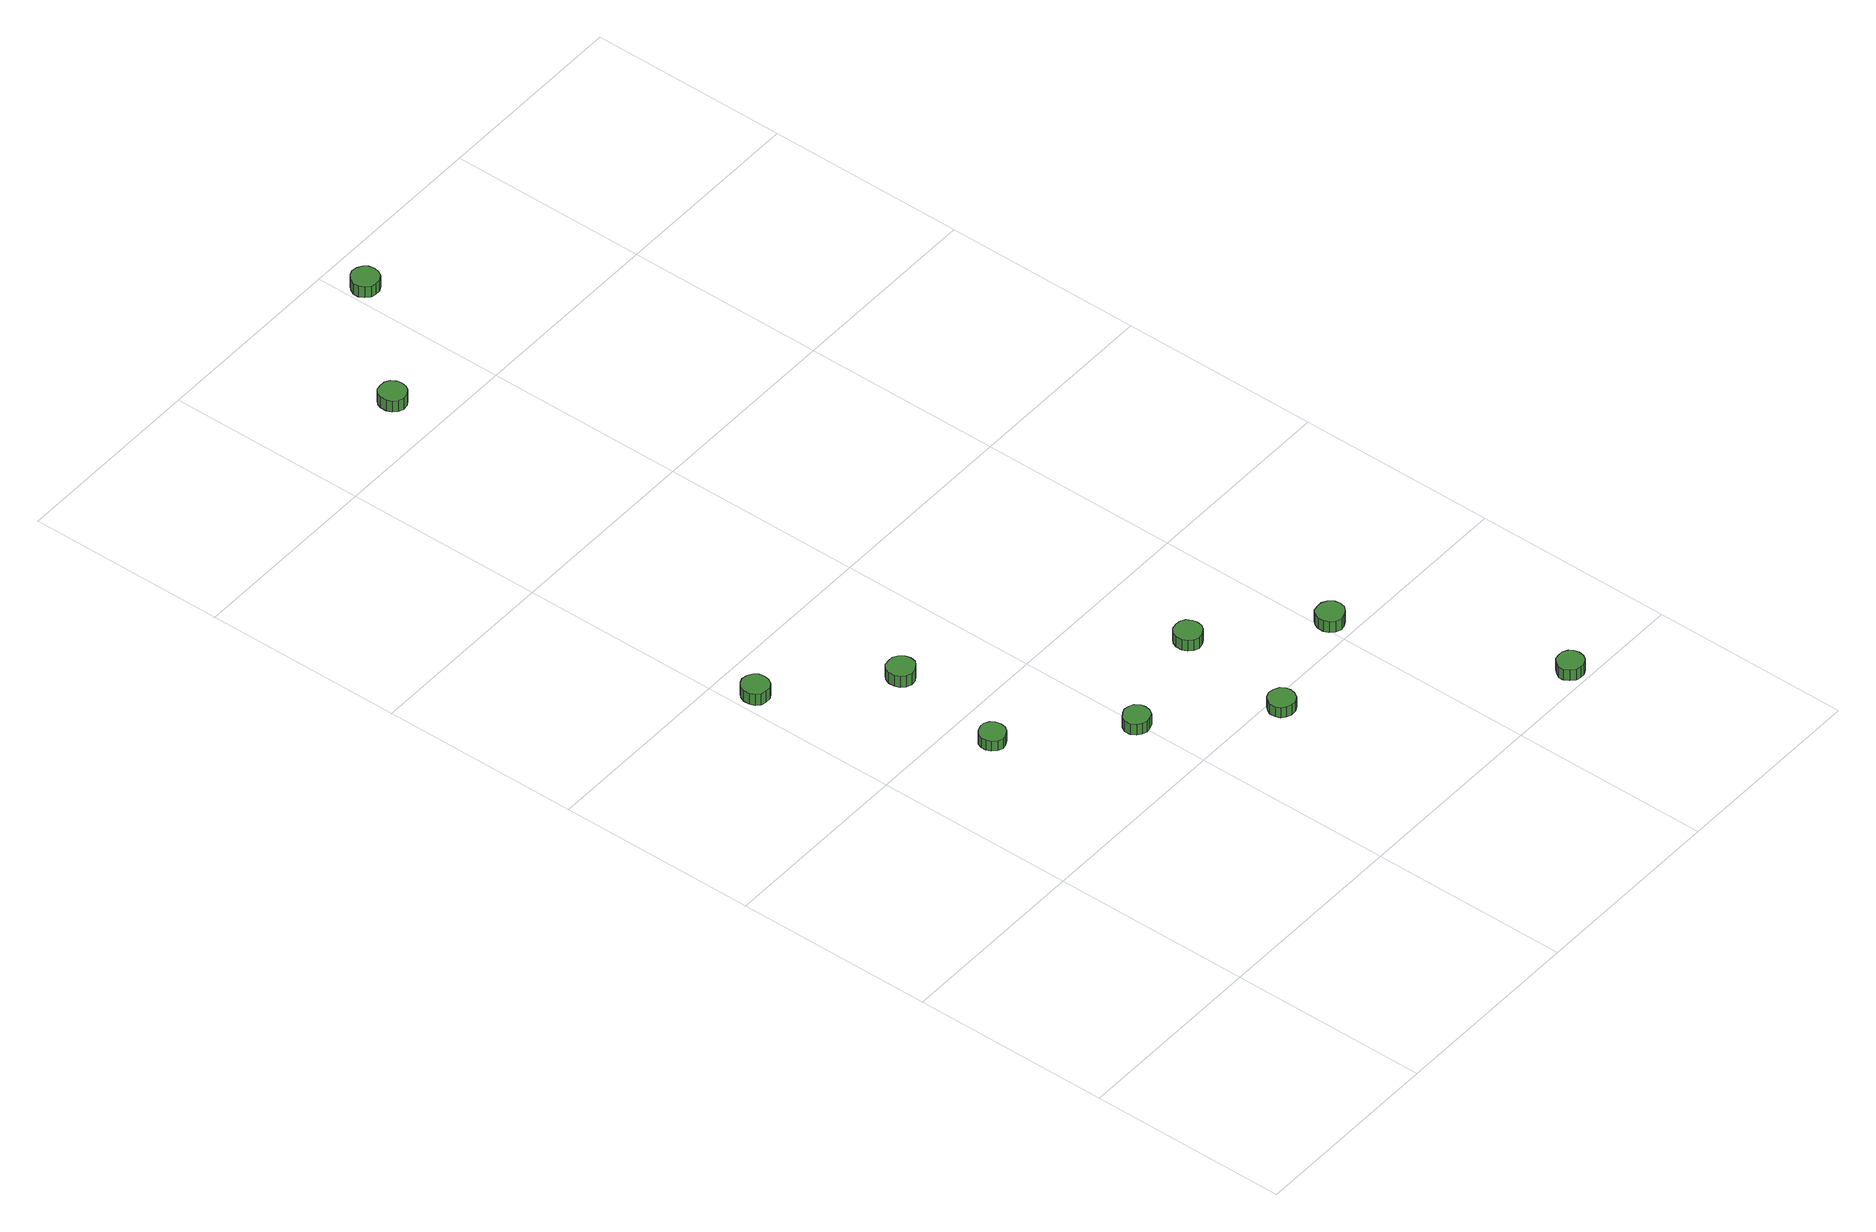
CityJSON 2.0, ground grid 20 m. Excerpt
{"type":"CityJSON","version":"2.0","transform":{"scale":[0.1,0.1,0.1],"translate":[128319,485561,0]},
"CityObjects":{
"tree1":{"type":"SolitaryVegetationObject","attributes":{"function":"something"},"geometry":[{"type":"MultiSurface","lod":"1","boundaries":[[[0,1,2,3,4,5,6,7,8,9,10,11,12,13,14]],[[15,16,17,18,19,20,21,22,23,24,25,26,27,28,29]],[[0,29,28,1]],[[1,28,27,2]],[[2,27,26,3]],[[3,26,25,4]],[[4,25,24,5]],[[5,24,23,6]],[[6,23,22,7]],[[7,22,21,8]],[[8,21,20,9]],[[9,20,19,10]],[[10,19,18,11]],[[11,18,17,12]],[[12,17,16,13]],[[13,16,15,14]],[[14,15,29,0]]]}]},
"tree2":{"type":"SolitaryVegetationObject","attributes":{"function":"something"},"geometry":[{"type":"MultiSurface","lod":"1","boundaries":[[[30,31,32,33,34,35,36,37,38,39,40,41,42,43,44]],[[45,46,47,48,49,50,51,52,53,54,55,56,57,58,59]],[[30,59,58,31]],[[31,58,57,32]],[[32,57,56,33]],[[33,56,55,34]],[[34,55,54,35]],[[35,54,53,36]],[[36,53,52,37]],[[37,52,51,38]],[[38,51,50,39]],[[39,50,49,40]],[[40,49,48,41]],[[41,48,47,42]],[[42,47,46,43]],[[43,46,45,44]],[[44,45,59,30]]]}]},
"tree3":{"type":"SolitaryVegetationObject","attributes":{"function":"something"},"geometry":[{"type":"MultiSurface","lod":"1","boundaries":[[[60,61,62,63,64,65,66,67,68,69,70,71,72,73,74]],[[75,76,77,78,79,80,81,82,83,84,85,86,87,88,89]],[[60,89,88,61]],[[61,88,87,62]],[[62,87,86,63]],[[63,86,85,64]],[[64,85,84,65]],[[65,84,83,66]],[[66,83,82,67]],[[67,82,81,68]],[[68,81,80,69]],[[69,80,79,70]],[[70,79,78,71]],[[71,78,77,72]],[[72,77,76,73]],[[73,76,75,74]],[[74,75,89,60]]]}]},
"tree4":{"type":"SolitaryVegetationObject","attributes":{"function":"something"},"geometry":[{"type":"MultiSurface","lod":"1","boundaries":[[[90,91,92,93,94,95,96,97,98,99,100,101,102,103,104]],[[105,106,107,108,109,110,111,112,113,114,115,116,117,118,119]],[[90,119,118,91]],[[91,118,117,92]],[[92,117,116,93]],[[93,116,115,94]],[[94,115,114,95]],[[95,114,113,96]],[[96,113,112,97]],[[97,112,111,98]],[[98,111,110,99]],[[99,110,109,100]],[[100,109,108,101]],[[101,108,107,102]],[[102,107,106,103]],[[103,106,105,104]],[[104,105,119,90]]]}]},
"tree5":{"type":"SolitaryVegetationObject","attributes":{"function":"something"},"geometry":[{"type":"MultiSurface","lod":"1","boundaries":[[[120,121,122,123,124,125,126,127,128,129,130,131,132,133,134]],[[135,136,137,138,139,140,141,142,143,144,145,146,147,148,149]],[[120,149,148,121]],[[121,148,147,122]],[[122,147,146,123]],[[123,146,145,124]],[[124,145,144,125]],[[125,144,143,126]],[[126,143,142,127]],[[127,142,141,128]],[[128,141,140,129]],[[129,140,139,130]],[[130,139,138,131]],[[131,138,137,132]],[[132,137,136,133]],[[133,136,135,134]],[[134,135,149,120]]]}]},
"tree6":{"type":"SolitaryVegetationObject","attributes":{"function":"something"},"geometry":[{"type":"MultiSurface","lod":"1","boundaries":[[[150,151,152,153,154,155,156,157,158,159,160,161,162,163,164]],[[165,166,167,168,169,170,171,172,173,174,175,176,177,178,179]],[[150,179,178,151]],[[151,178,177,152]],[[152,177,176,153]],[[153,176,175,154]],[[154,175,174,155]],[[155,174,173,156]],[[156,173,172,157]],[[157,172,171,158]],[[158,171,170,159]],[[159,170,169,160]],[[160,169,168,161]],[[161,168,167,162]],[[162,167,166,163]],[[163,166,165,164]],[[164,165,179,150]]]}]},
"tree7":{"type":"SolitaryVegetationObject","attributes":{"function":"something"},"geometry":[{"type":"MultiSurface","lod":"1","boundaries":[[[180,181,182,183,184,185,186,187,188,189,190,191,192,193,194]],[[195,196,197,198,199,200,201,202,203,204,205,206,207,208,209]],[[180,209,208,181]],[[181,208,207,182]],[[182,207,206,183]],[[183,206,205,184]],[[184,205,204,185]],[[185,204,203,186]],[[186,203,202,187]],[[187,202,201,188]],[[188,201,200,189]],[[189,200,199,190]],[[190,199,198,191]],[[191,198,197,192]],[[192,197,196,193]],[[193,196,195,194]],[[194,195,209,180]]]}]},
"tree8":{"type":"SolitaryVegetationObject","attributes":{"function":"something"},"geometry":[{"type":"MultiSurface","lod":"1","boundaries":[[[210,211,212,213,214,215,216,217,218,219,220,221,222,223,224]],[[225,226,227,228,229,230,231,232,233,234,235,236,237,238,239]],[[210,239,238,211]],[[211,238,237,212]],[[212,237,236,213]],[[213,236,235,214]],[[214,235,234,215]],[[215,234,233,216]],[[216,233,232,217]],[[217,232,231,218]],[[218,231,230,219]],[[219,230,229,220]],[[220,229,228,221]],[[221,228,227,222]],[[222,227,226,223]],[[223,226,225,224]],[[224,225,239,210]]]}]},
"tree9":{"type":"SolitaryVegetationObject","attributes":{"function":"something"},"geometry":[{"type":"MultiSurface","lod":"1","boundaries":[[[240,241,242,243,244,245,246,247,248,249,250,251,252,253,254]],[[255,256,257,258,259,260,261,262,263,264,265,266,267,268,269]],[[240,269,268,241]],[[241,268,267,242]],[[242,267,266,243]],[[243,266,265,244]],[[244,265,264,245]],[[245,264,263,246]],[[246,263,262,247]],[[247,262,261,248]],[[248,261,260,249]],[[249,260,259,250]],[[250,259,258,251]],[[251,258,257,252]],[[252,257,256,253]],[[253,256,255,254]],[[254,255,269,240]]]}]},
"tree10":{"type":"SolitaryVegetationObject","attributes":{"function":"something"},"geometry":[{"type":"MultiSurface","lod":"1","boundaries":[[[270,271,272,273,274,275,276,277,278,279,280,281,282,283,284]],[[285,286,287,288,289,290,291,292,293,294,295,296,297,298,299]],[[270,299,298,271]],[[271,298,297,272]],[[272,297,296,273]],[[273,296,295,274]],[[274,295,294,275]],[[275,294,293,276]],[[276,293,292,277]],[[277,292,291,278]],[[278,291,290,279]],[[279,290,289,280]],[[280,289,288,281]],[[281,288,287,282]],[[282,287,286,283]],[[283,286,285,284]],[[284,285,299,270]]]}]}
},
"vertices":[
[33,563,18],[32,569,18],[29,573,18],[24,576,18],[18,577,18],[13,575,18],[9,571,18],[7,566,18],[7,560,18],[9,555,18],[13,551,18],[18,550,18],[24,550,18],[29,553,18],[32,558,18],[32,558,5],[29,553,5],[24,550,5],[18,550,5],[13,551,5],[9,555,5],[7,560,5],[7,566,5],[9,571,5],[13,575,5],[18,577,5],[24,576,5],[29,573,5],[32,569,5],[33,563,5],
[114,360,19],[113,366,19],[110,370,19],[105,373,19],[100,373,19],[95,371,19],[91,368,19],[89,363,19],[89,358,19],[91,353,19],[95,349,19],[100,347,19],[105,348,19],[110,351,19],[113,355,19],[113,355,7],[110,351,7],[105,348,7],[100,347,7],[95,349,7],[91,353,7],[89,358,7],[89,363,7],[91,368,7],[95,371,7],[100,373,7],[105,373,7],[110,370,7],[113,366,7],[114,360,7],
[132,477,18],[131,482,18],[127,487,18],[122,490,18],[117,490,18],[111,489,18],[107,485,18],[105,480,18],[105,474,18],[107,469,18],[111,465,18],[117,463,18],[122,464,18],[127,467,18],[131,471,18],[131,471,5],[127,467,5],[122,464,5],[117,463,5],[111,465,5],[107,469,5],[105,474,5],[105,480,5],[107,485,5],[111,489,5],[117,490,5],[122,490,5],[127,487,5],[131,482,5],[132,477,5],
[211,274,19],[210,279,19],[207,284,19],[202,286,19],[197,287,19],[192,285,19],[188,282,19],[185,277,19],[185,271,19],[188,266,19],[192,263,19],[197,261,19],[202,262,19],[207,264,19],[210,269,19],[210,269,6],[207,264,6],[202,262,6],[197,261,6],[192,263,6],[188,266,6],[185,271,6],[185,277,6],[188,282,6],[192,285,6],[197,287,6],[202,286,6],[207,284,6],[210,279,6],[211,274,6],
[309,188,18],[308,193,18],[305,197,18],[300,200,18],[294,201,18],[289,199,18],[285,195,18],[283,191,18],[283,185,18],[285,180,18],[289,177,18],[294,175,18],[300,175,18],[305,178,18],[308,183,18],[308,183,6],[305,178,6],[300,175,6],[294,175,6],[289,177,6],[285,180,6],[283,185,6],[283,191,6],[285,195,6],[289,199,6],[294,201,6],[300,200,6],[305,197,6],[308,193,6],[309,188,6],
[326,307,18],[325,312,18],[322,317,18],[317,320,18],[311,320,18],[306,319,18],[302,315,18],[300,310,18],[300,304,18],[302,299,18],[306,295,18],[311,293,18],[317,294,18],[322,297,18],[325,301,18],[325,301,5],[322,297,5],[317,294,5],[311,293,5],[306,295,5],[302,299,5],[300,304,5],[300,310,5],[302,315,5],[306,319,5],[311,320,5],[317,320,5],[322,317,5],[325,312,5],[326,307,5],
[127,1048,22],[126,1053,22],[123,1058,22],[118,1061,22],[112,1061,22],[107,1060,22],[103,1056,22],[101,1051,22],[101,1045,22],[103,1040,22],[107,1036,22],[112,1034,22],[118,1035,22],[123,1038,22],[126,1042,22],[126,1042,9],[123,1038,9],[118,1035,9],[112,1034,9],[107,1036,9],[103,1040,9],[101,1045,9],[101,1051,9],[103,1056,9],[107,1060,9],[112,1061,9],[118,1061,9],[123,1058,9],[126,1053,9],[127,1048,9],
[423,223,19],[422,228,19],[418,233,19],[413,236,19],[408,236,19],[402,235,19],[398,231,19],[396,226,19],[396,220,19],[398,215,19],[402,211,19],[408,209,19],[413,210,19],[418,213,19],[422,217,19],[422,217,6],[418,213,6],[413,210,6],[408,209,6],[402,211,6],[398,215,6],[396,220,6],[396,226,6],[398,231,6],[402,235,6],[408,236,6],[413,236,6],[418,233,6],[422,228,6],[423,223,6],
[504,17,20],[503,22,20],[500,26,20],[495,29,20],[490,29,20],[485,28,20],[481,24,20],[478,19,20],[478,14,20],[481,9,20],[485,5,20],[490,4,20],[495,4,20],[500,7,20],[503,11,20],[503,11,7],[500,7,7],[495,4,7],[490,4,7],[485,5,7],[481,9,7],[478,14,7],[478,19,7],[481,24,7],[485,28,7],[490,29,7],[495,29,7],[500,26,7],[503,22,7],[504,17,7],
[223,1155,28],[222,1161,28],[219,1165,28],[214,1168,28],[208,1169,28],[203,1167,28],[199,1163,28],[196,1158,28],[196,1152,28],[199,1147,28],[203,1143,28],[208,1142,28],[214,1142,28],[219,1145,28],[222,1150,28],[222,1150,15],[219,1145,15],[214,1142,15],[208,1142,15],[203,1143,15],[199,1147,15],[196,1152,15],[196,1158,15],[199,1163,15],[203,1167,15],[208,1169,15],[214,1168,15],[219,1165,15],[222,1161,15],[223,1155,15]
]}
